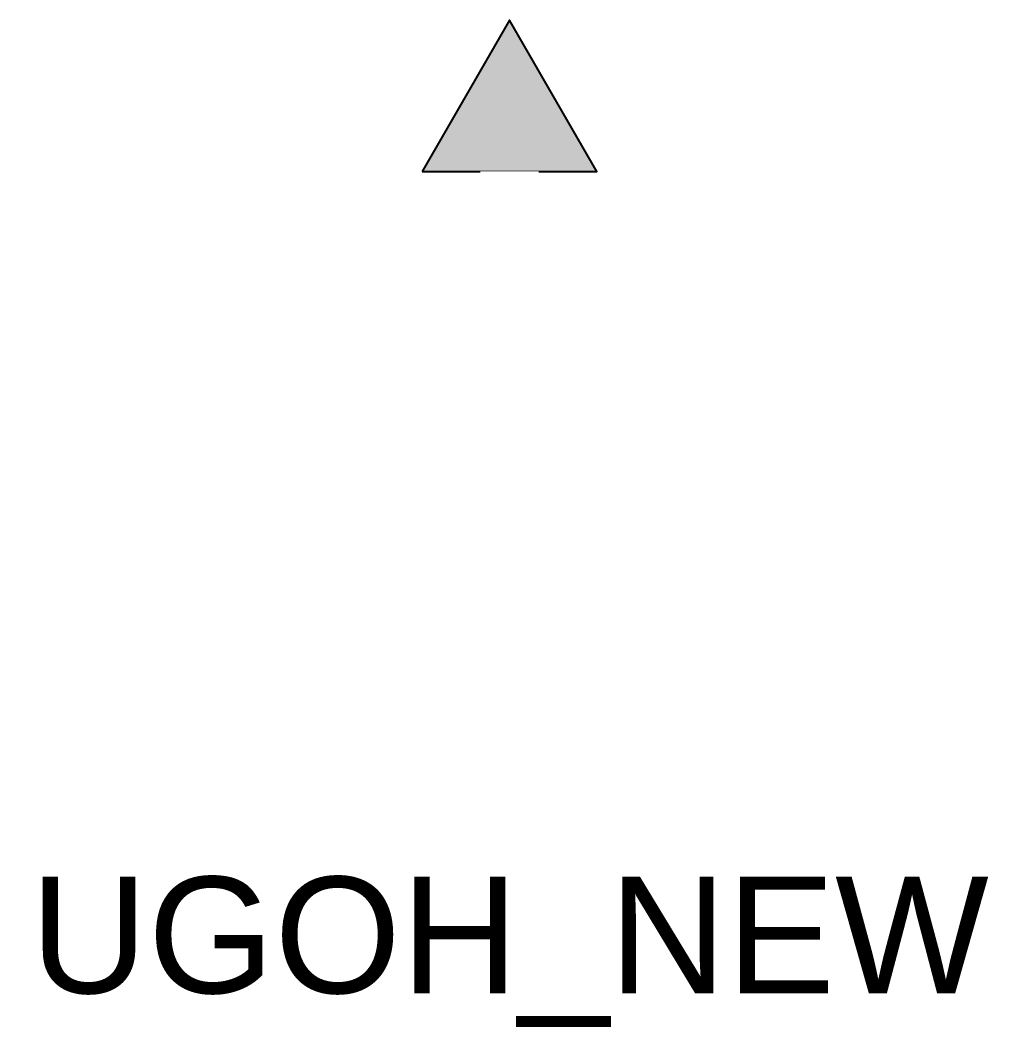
# Model space of a CAD drawing. Header units: metres. Extents: x -282 to 3977, y 160 to 949.
# Drawn here: x 1405.2 to 1413.6, y 217.52 to 226.17 of the extents above; entities that cross this region are included whole.
import ezdxf
from ezdxf.enums import TextEntityAlignment as Align

# ---------------------------------------------------------------- set-up
doc = ezdxf.new("R2010")
doc.units = ezdxf.units.M
doc.layers.get('0').update_dxf_attribs({"color": 6})
doc.layers.add('Equip_TR_NEW', color=2, linetype='Continuous')
doc.styles.get("Standard").update_dxf_attribs({"font": 'ARIAL.TTF'})

# ---------------------------------------------------------------- blocks, each defined once
blk = doc.blocks.new('UGOH_NEW')
blk.add_hatch(color=256).paths.add_polyline_path([(-0.75, 1.701), (0.75, 1.701), (0, 3)])
at = {"color": 1}
blk.add_lwpolyline([(-0.75, 1.701), (0.75, 1.701), (0, 3)], close=True, dxfattribs=at)
for tag, flags, p in [('CONSTRUCTED_VOLTAGE', 9, (1.5, 0)), ('OPERATING_VOLTAGE', 9, (1.5, -0.2)), ('ORIENTATION', 9, (1.5, -0.4)), ('STATE', 9, (1.5, -0.6)), ('USAGE', 9, (1.5, -0.8)), ('OWNED_BY', 9, (1.5, -1)), ('OPERATED_BY', 9, (1.5, -1.2)), ('MAINTAINED_BY', 9, (1.5, -1.4)), ('ACTUAL_STATUS', 9, (1.5, -1.6)), ('NUMBER_OF_PHASES', 9, (1.5, -1.8)), ('TYPE', 1, (1.5, -2))]:
    blk.add_attdef(tag, text='', height=0.2, dxfattribs=dict(flags=flags)).set_placement(p, align=Align.MIDDLE_LEFT)
blk.add_wipeout([(-0.25, 1.701), (-0.25, 0), (0.25, 0), (0.25, 1.701)])

msp = doc.modelspace()

# ---------------------------------------------------------------- block references
at = {"layer": 'Equip_TR_NEW'}
msp.add_blockref('UGOH_NEW', (1409.3983, 223.1685), dxfattribs=at)

# ---------------------------------------------------------------- texts
at = {"insert": (1409.3983, 218.1685), "char_height": 1, "width": 8, "attachment_point": 5, "bg_fill": 3, "box_fill_scale": 1.2, "bg_fill_color": 256, "bg_fill_transparency": 0}
msp.add_mtext('UGOH_NEW', dxfattribs=at)

doc.saveas('drawing.dxf')
